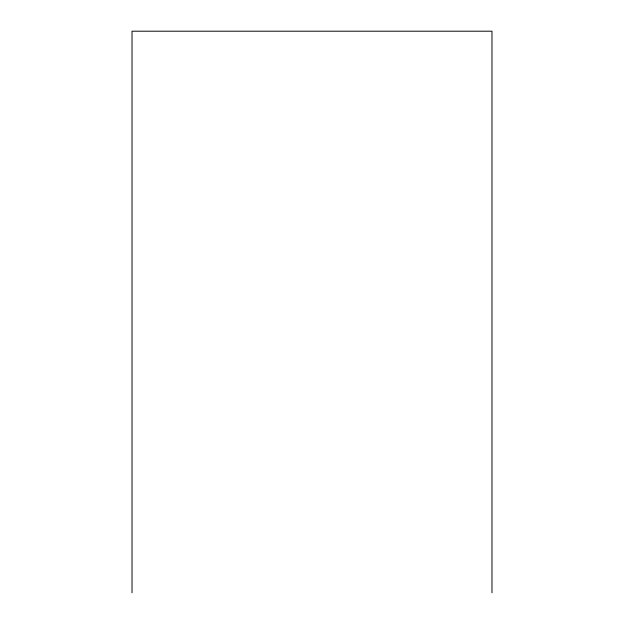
<?xml version="1.0" encoding="UTF-8"?>
<svg xmlns="http://www.w3.org/2000/svg" width="624" height="624" viewBox="0 0 624 624"><rect width="100%" height="100%" fill="white"/><g stroke="black" fill="none" stroke-linecap="round" stroke-linejoin="round"><path stroke-width="0.94" d="M491.985 592.8L491.985 31.2L132.015 31.2L132.015 592.8"/></g></svg>
